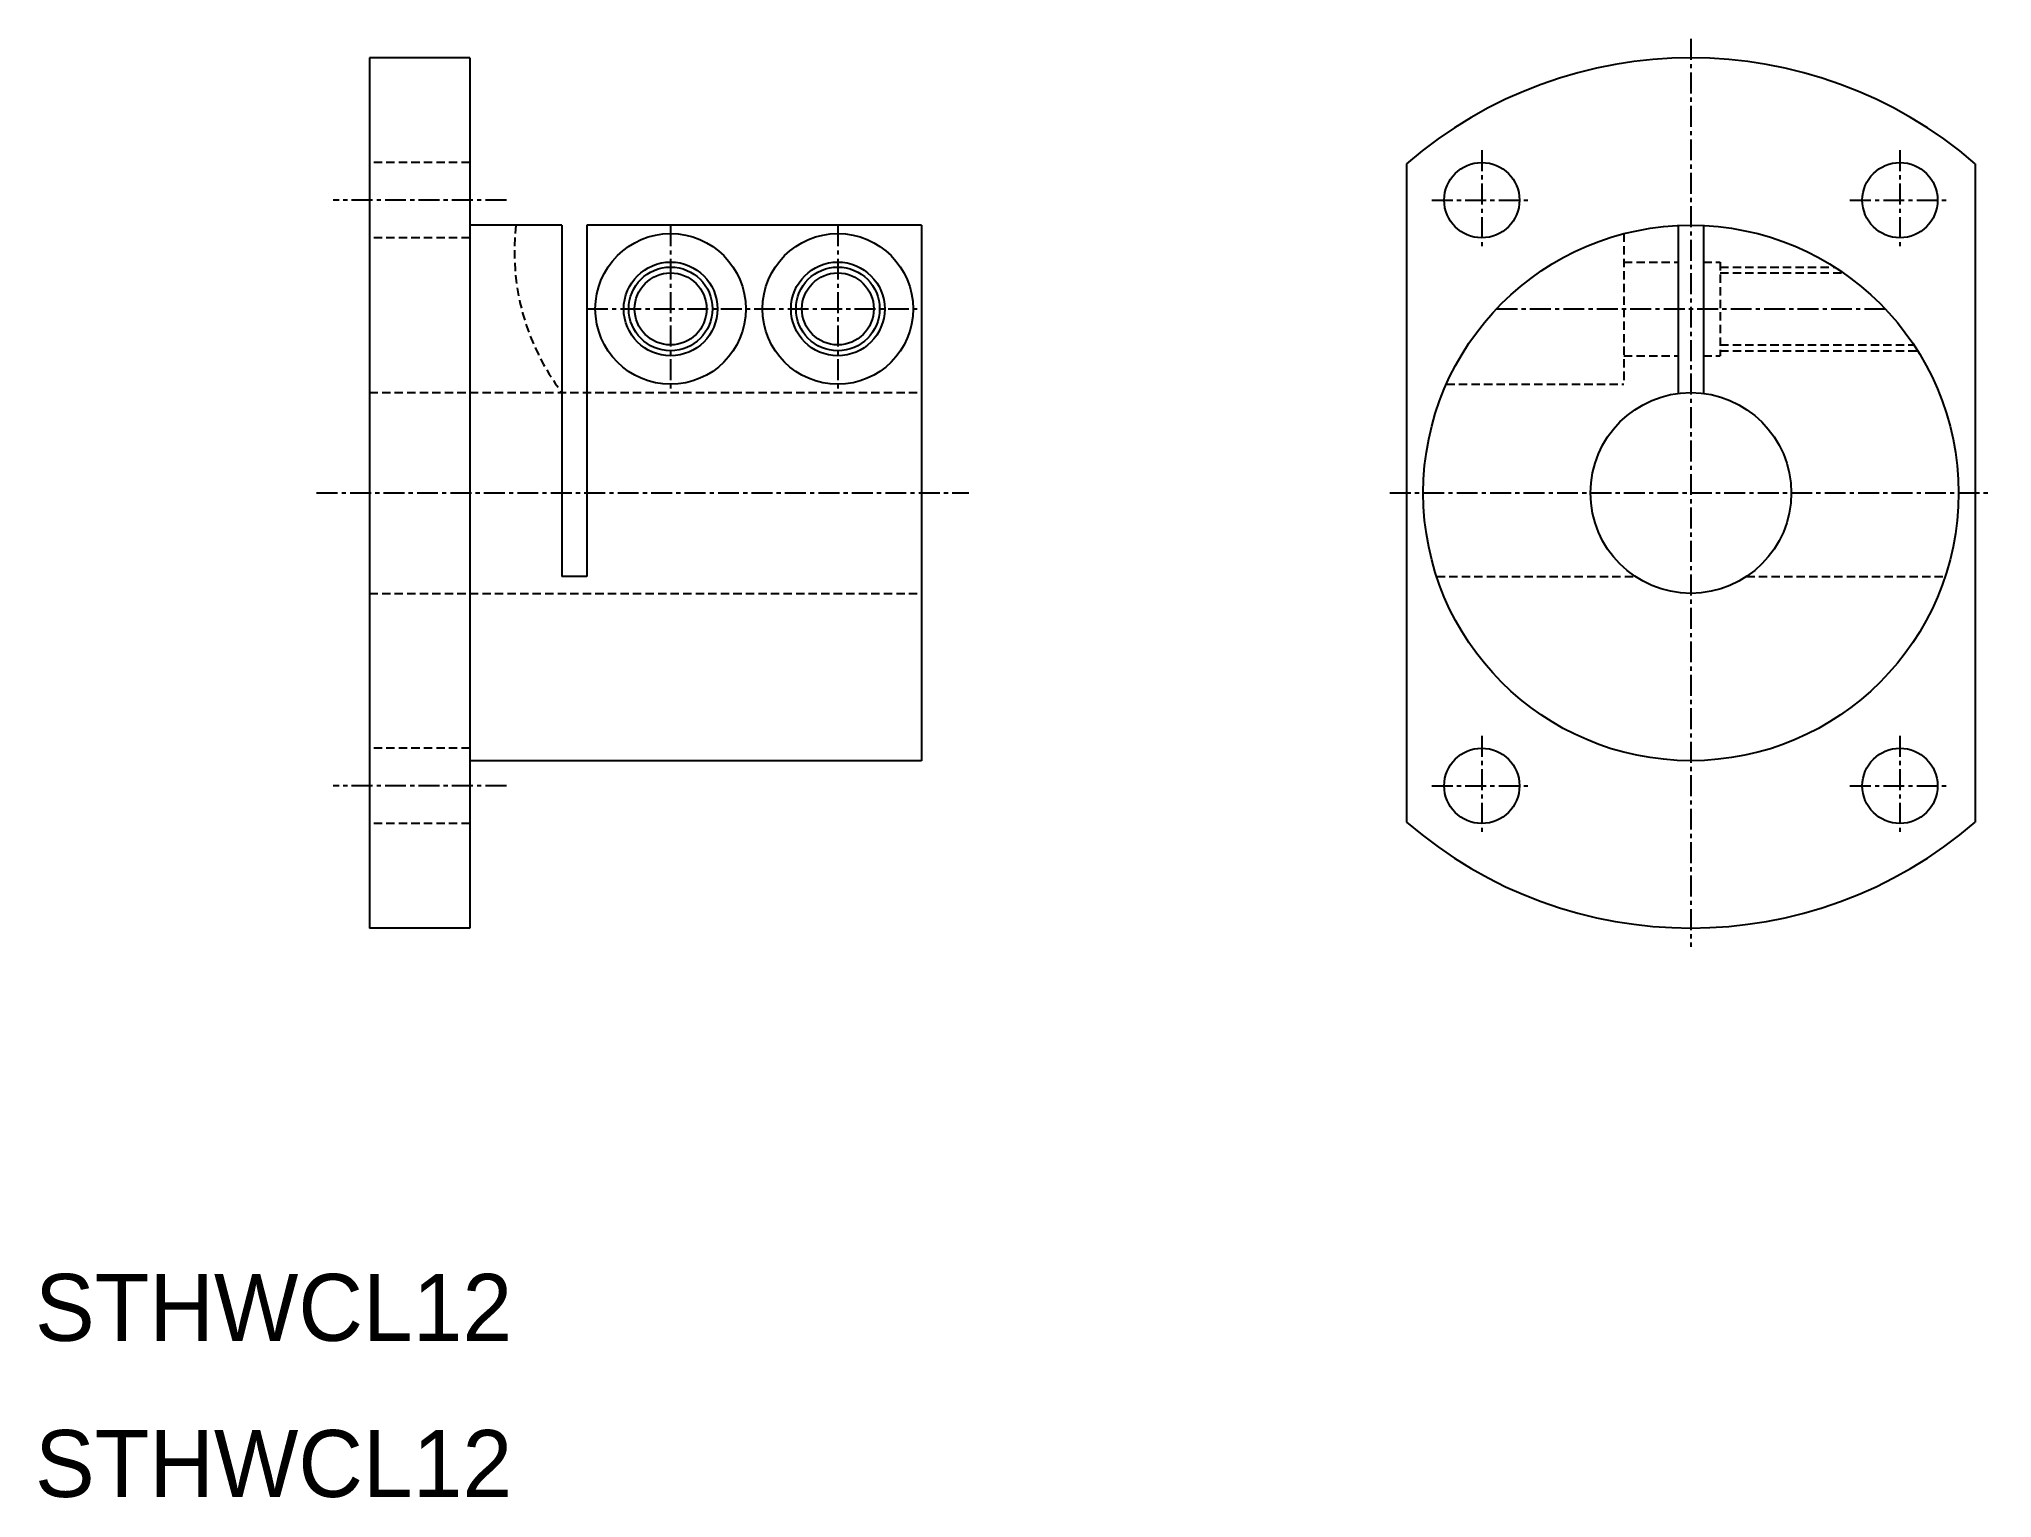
# Model space of a CAD drawing. Extents: x 10 to 127, y 10 to 97.
import ezdxf

# ---------------------------------------------------------------- set-up
doc = ezdxf.new("R2010")
doc.units = 0
doc.linetypes.add('CENTER', pattern=[2, 1.25, -0.25, 0.25, -0.25])
doc.linetypes.add('DASHED', pattern=[0.75, 0.5, -0.25])
doc.layers.get('0').update_dxf_attribs({"linetype": 'CONTINUOUS'})
doc.layers.add('CENTER', color=1, linetype='CENTER')

# ---------------------------------------------------------------- blocks, each defined once
blk = doc.blocks.new('A$C22FD01B0')
at = {"color": 3, "linetype": 'DASHED'}
blk.add_arc((10.94, -1.61), 13.78, 173.2714, 217.4811, dxfattribs=at)

msp = doc.modelspace()

# ---------------------------------------------------------------- linework, layer by layer
at = {"color": 7, "linetype": 'CONTINUOUS'}
for p, q in [((30, 96), (30, 44)), ((36, 96), (30, 96)), ((36, 96), (36, 44)), ((92, 89.67), (92, 50.33)), ((126, 89.67), (126, 50.33)), ((41.5, 86), (36, 86)), ((41.5, 86), (41.5, 65)), ((63, 86), (43, 86)), ((43, 86), (43, 65)), ((63, 86), (63, 54)), ((108.25, 85.98), (108.25, 75.95)), ((109.75, 85.98), (109.75, 75.95)), ((43, 65), (41.5, 65)), ((63, 54), (36, 54)), ((36, 44), (30, 44))]:
    msp.add_line(p, q, dxfattribs=at)
at = {"color": 3, "linetype": 'DASHED'}
for p, q in [((36, 89.75), (30, 89.75)), ((36, 85.25), (30, 85.25)), ((105, 85.5), (105, 76.5)), ((105, 83.8), (108.25, 83.8)), ((109.75, 83.8), (110.75, 83.8)), ((110.75, 83.8), (110.75, 78.2)), ((110.75, 83.5), (117.59, 83.5)), ((110.75, 83.15), (118.11, 83.15)), ((110.75, 78.85), (122.33, 78.85)), ((110.75, 78.5), (122.56, 78.5)), ((105, 78.2), (108.25, 78.2)), ((109.75, 78.2), (110.75, 78.2)), ((30, 76), (63, 76)), ((94.38, 76.5), (105, 76.5)), ((93.8, 65), (105.68, 65)), ((112.32, 65), (124.2, 65)), ((30, 64), (63, 64)), ((36, 54.75), (30, 54.75)), ((36, 50.25), (30, 50.25))]:
    msp.add_line(p, q, dxfattribs=at)
at = {"color": 7, "linetype": 'CONTINUOUS'}
for centre, radius in [((96.5, 87.5), 2.25), ((121.5, 87.5), 2.25), ((48, 81), 4.5), ((58, 81), 4.5), ((109, 70), 16), ((48, 81), 2.8), ((48, 81), 2.15), ((58, 81), 2.8), ((58, 81), 2.15), ((109, 70), 6), ((96.5, 52.5), 2.25), ((121.5, 52.5), 2.25)]:
    msp.add_circle(centre, radius, dxfattribs=at)
at = {"color": 3, "linetype": 'CONTINUOUS'}
for centre in [(48, 81), (58, 81)]:
    msp.add_circle(centre, 2.5, dxfattribs=at)
at = {"color": 7, "linetype": 'CONTINUOUS'}
for start, end in [(49.1678, 130.8322), (229.1678, 310.8322)]:
    msp.add_arc((109, 70), 26, start, end, dxfattribs=at)
at = {"layer": 'CENTER', "color": 1, "linetype": 'CENTER'}
for p, q in [((109, 97.13), (109, 42.87)), ((96.5, 90.49), (96.5, 84.51)), ((121.5, 90.49), (121.5, 84.51)), ((38.18, 87.5), (27.82, 87.5)), ((93.51, 87.5), (99.49, 87.5)), ((118.51, 87.5), (124.49, 87.5)), ((48, 86), (48, 76)), ((58, 86), (58, 76)), ((43, 81), (63, 81)), ((97.38, 81), (120.62, 81)), ((26.84, 70), (65.83, 70)), ((91, 70), (127, 70)), ((96.5, 55.49), (96.5, 49.51)), ((121.5, 55.49), (121.5, 49.51)), ((38.18, 52.5), (27.82, 52.5)), ((93.51, 52.5), (99.49, 52.5)), ((118.51, 52.5), (124.49, 52.5))]:
    msp.add_line(p, q, dxfattribs=at)

# ---------------------------------------------------------------- block references
at = {"color": 7, "linetype": 'CONTINUOUS'}
msp.add_blockref('A$C22FD01B0', (41.5, 86), dxfattribs=at)

# ---------------------------------------------------------------- texts
for p in [(10, 19.33), (10, 10)]:
    msp.add_text('STHWCL12', height=4, dxfattribs=at).set_placement(p)

doc.saveas('drawing.dxf')
